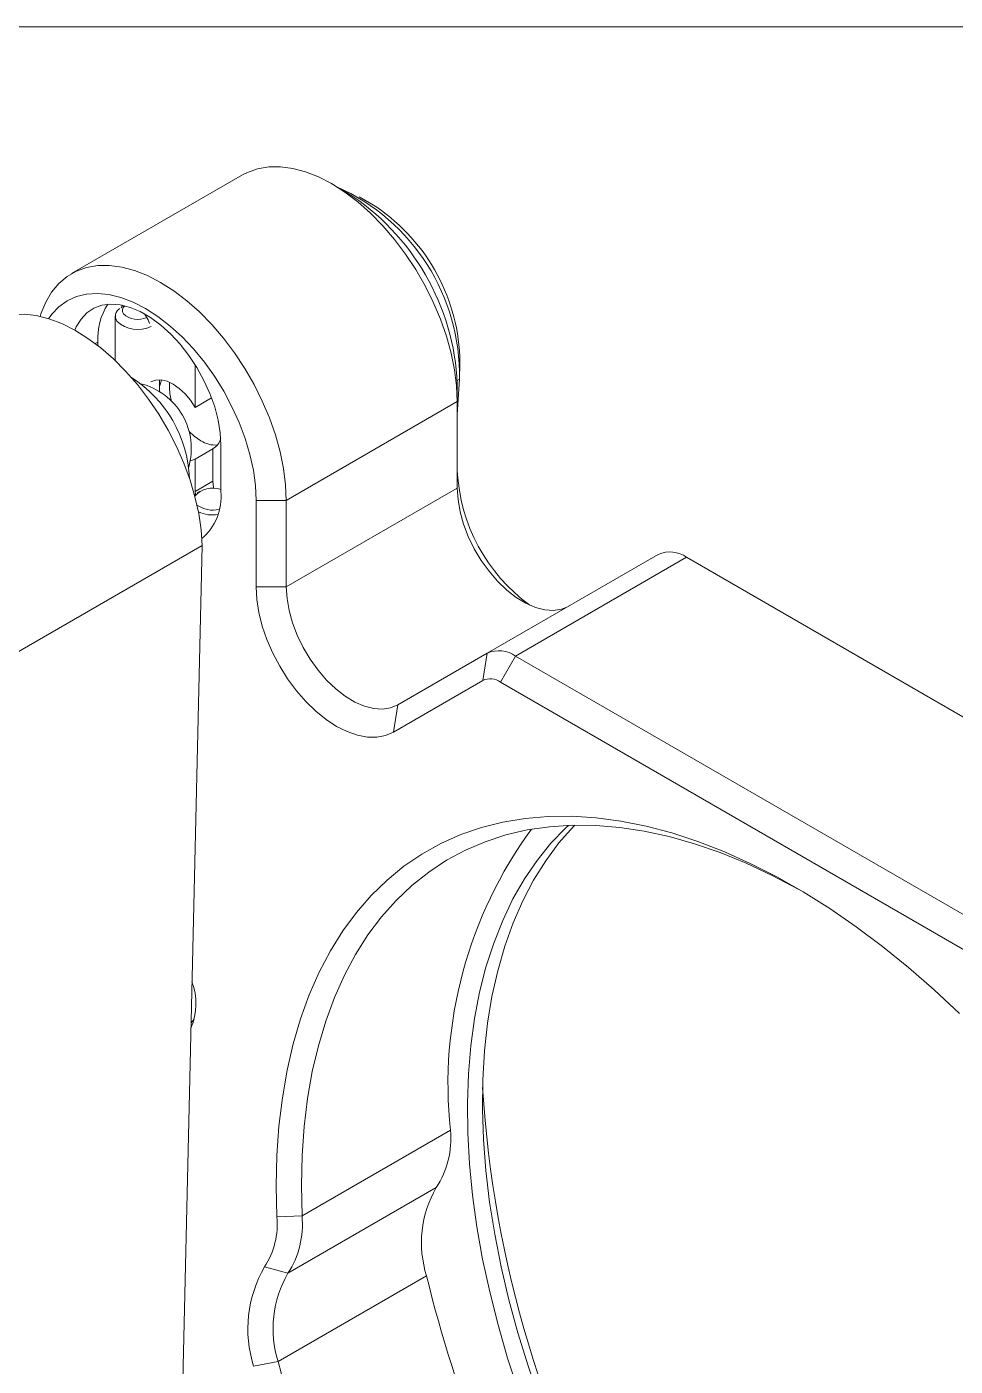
# Model space of a CAD drawing. Header units: inches. Extents: x 0.1 to 10.9, y 0 to 8.5.
# Drawn here: x 9.487 to 10.14, y 7.51 to 8.451 of the extents above; entities that cross this region are included whole.
import ezdxf

# ---------------------------------------------------------------- set-up
doc = ezdxf.new("R2010")
doc.units = ezdxf.units.IN
doc.header["$MEASUREMENT"] = 0

msp = doc.modelspace()

# ---------------------------------------------------------------- linework, layer by layer
at = {"color": 7, "linetype": 'Continuous', "lineweight": 0}
for p, q in [((0.06218, 8.45061), (10.94446, 8.45061)), ((9.6387, 8.34658), (9.51849, 8.27718)), ((9.71182, 8.33426), (9.70121, 8.34038)), ((9.72949, 8.32609), (9.72065, 8.33119)), ((9.5544, 8.25492), (9.55325, 8.25324)), ((9.55554, 8.25466), (9.55464, 8.25414)), ((9.5491, 8.24721), (9.5491, 8.21603)), ((9.5368, 8.22914), (9.5368, 8.22665)), ((9.79135, 8.20873), (9.79135, 8.21893)), ((9.60538, 8.2131), (9.60538, 8.18317)), ((9.58035, 8.19424), (9.58035, 8.20255)), ((9.78959, 8.17832), (9.79117, 8.203)), ((9.78959, 8.18729), (9.78959, 8.19954)), ((9.61691, 8.18982), (9.60538, 8.18317)), ((9.78959, 8.18729), (9.66938, 8.1179)), ((9.78959, 8.12646), (9.78959, 8.18729)), ((9.61776, 8.15407), (9.60538, 8.14693)), ((9.61776, 8.15407), (9.61776, 8.13136)), ((9.62342, 8.15668), (9.62342, 8.12402)), ((9.60538, 8.14693), (9.60538, 8.12422)), ((9.61776, 8.13136), (9.60538, 8.12422)), ((9.60479, 8.12185), (9.60529, 8.12224)), ((9.60538, 8.12422), (9.6055, 8.12235)), ((9.6083, 8.12407), (9.60681, 8.12321)), ((9.78959, 8.12646), (9.66938, 8.05707)), ((9.64816, 8.05707), (9.64816, 8.1179)), ((9.64816, 8.1179), (9.66938, 8.1179)), ((9.66938, 8.1179), (9.66938, 8.05707)), ((9.47755, 8.00971), (9.61013, 8.08625)), ((9.59403, 7.38561), (9.61013, 8.08625)), ((9.93081, 8.07987), (9.8106, 8.01048)), ((9.95081, 8.07789), (9.8306, 8.0085)), ((10.33972, 7.85338), (9.95081, 8.07789)), ((9.64816, 8.05707), (9.66938, 8.05707)), ((9.74784, 7.97424), (9.8106, 8.01048)), ((9.80749, 7.99136), (9.8106, 8.01048)), ((9.81999, 7.99013), (9.8306, 8.0085)), ((9.8306, 8.0085), (10.21951, 7.78399)), ((9.80749, 7.99136), (9.74473, 7.95513)), ((10.2089, 7.76562), (9.81999, 7.99013)), ((9.74473, 7.95513), (9.74784, 7.97424)), ((9.60242, 7.75088), (9.60461, 7.75349)), ((9.68044, 7.61512), (9.78474, 7.67533)), ((9.77483, 7.63506), (9.67053, 7.57485)), ((9.66277, 7.6146), (9.68044, 7.61512)), ((9.65411, 7.57936), (9.67053, 7.57485)), ((9.76799, 7.57303), (9.6637, 7.51282)), ((9.64641, 7.50957), (9.6637, 7.51282))]:
    msp.add_line(p, q, dxfattribs=at)
at = {"color": 8, "linetype": 'Continuous', "lineweight": 0}
for p, q in [((9.5368, 8.22914), (9.53494, 8.22807)), ((9.79117, 8.203), (9.78956, 8.20206))]:
    msp.add_line(p, q, dxfattribs=at)
at = {"color": 7, "linetype": 'Continuous', "lineweight": 0, "flags": 128}
for points in [[(9.78959, 8.18729), (9.7891, 8.19824), (9.78765, 8.20963), (9.78526, 8.22133), (9.78194, 8.23322), (9.77774, 8.24516), (9.77271, 8.25703), (9.76688, 8.2687), (9.76034, 8.28003), (9.75315, 8.2909), (9.74539, 8.3012), (9.73715, 8.31081), (9.72851, 8.31962), (9.71957, 8.32755), (9.71044, 8.3345), (9.7012, 8.34039), (9.69196, 8.34516), (9.68282, 8.34877), (9.67388, 8.35116), (9.66525, 8.35232), (9.657, 8.35223), (9.64924, 8.35089), (9.64205, 8.34831), (9.6387, 8.34658)], [(9.49634, 8.24717), (9.49693, 8.24899), (9.50024, 8.25705), (9.50444, 8.26415), (9.50948, 8.2702), (9.5153, 8.27514), (9.52185, 8.27892), (9.52904, 8.28149), (9.5368, 8.28283), (9.54504, 8.28292), (9.55368, 8.28177), (9.56261, 8.27937), (9.57175, 8.27577), (9.58099, 8.27099), (9.59023, 8.2651), (9.59937, 8.25815), (9.6083, 8.25023), (9.61694, 8.24141), (9.62518, 8.23181), (9.63294, 8.22151), (9.64013, 8.21063), (9.64668, 8.1993), (9.6525, 8.18764), (9.65754, 8.17577), (9.66174, 8.16383), (9.66505, 8.15194), (9.66745, 8.14024), (9.66889, 8.12885), (9.66938, 8.1179)], [(9.64816, 8.1179), (9.64768, 8.12824), (9.64621, 8.13901), (9.6438, 8.15009), (9.64046, 8.16132), (9.63624, 8.17257), (9.6312, 8.1837), (9.62538, 8.19456), (9.61888, 8.20503), (9.61177, 8.21497), (9.60413, 8.22424), (9.59607, 8.23275), (9.58769, 8.24038), (9.57909, 8.24703), (9.57038, 8.25262), (9.56167, 8.25708), (9.55308, 8.26036), (9.54469, 8.26241), (9.53663, 8.26321), (9.529, 8.26274), (9.52189, 8.26102), (9.51538, 8.25807), (9.50957, 8.25391), (9.50452, 8.24861), (9.5023, 8.24554)], [(9.62342, 8.15668), (9.62292, 8.16531), (9.62145, 8.17434), (9.61903, 8.18362), (9.6157, 8.19296), (9.61152, 8.2022), (9.60658, 8.21116), (9.60097, 8.21968), (9.59478, 8.22759), (9.58814, 8.23475), (9.58117, 8.24103), (9.574, 8.24631), (9.56676, 8.25049), (9.55959, 8.25349), (9.55262, 8.25526), (9.54598, 8.25576), (9.5398, 8.25499), (9.53419, 8.25295), (9.52924, 8.2497), (9.52507, 8.24528), (9.52174, 8.23978), (9.5207, 8.23741)], [(9.61013, 8.08625), (9.60943, 8.09722), (9.60778, 8.1086), (9.6052, 8.12026), (9.60173, 8.13208), (9.59739, 8.14392), (9.59224, 8.15567), (9.58632, 8.16719), (9.57971, 8.17836), (9.57248, 8.18906), (9.5647, 8.19918), (9.55645, 8.2086), (9.54783, 8.21722), (9.53894, 8.22495), (9.52985, 8.23171), (9.52068, 8.23743), (9.51152, 8.24204), (9.50247, 8.24548), (9.49363, 8.24774), (9.48509, 8.24878), (9.47695, 8.24858), (9.46929, 8.24716), (9.4622, 8.24453), (9.45927, 8.24299)], [(9.57323, 8.24207), (9.57218, 8.24473), (9.56979, 8.24888)], [(9.60538, 8.18317), (9.60204, 8.18824), (9.59824, 8.19277), (9.59412, 8.19659), (9.58983, 8.19954), (9.58554, 8.20154), (9.58142, 8.20248), (9.57761, 8.20234), (9.57427, 8.20113)], [(9.58167, 8.20245), (9.58054, 8.19869), (9.58035, 8.19758)], [(9.60106, 8.16631), (9.60468, 8.16295), (9.60927, 8.15974)], [(9.6018, 8.14567), (9.60204, 8.14571), (9.60538, 8.14693)], [(9.61776, 8.13136), (9.6183, 8.12714), (9.61853, 8.12627)], [(9.86765, 8.04341), (9.86293, 8.04149), (9.85721, 8.04061), (9.85103, 8.04102), (9.84451, 8.0427), (9.8378, 8.04562), (9.83104, 8.04971), (9.82438, 8.05489), (9.81796, 8.06105), (9.81192, 8.06805), (9.80639, 8.07573), (9.80149, 8.08395), (9.79733, 8.0925), (9.794, 8.10122), (9.79157, 8.10991), (9.79008, 8.11839), (9.78959, 8.12646)], [(9.74473, 7.95513), (9.73917, 7.95271), (9.73302, 7.95151), (9.72638, 7.95156), (9.71937, 7.95286), (9.71212, 7.95539), (9.70473, 7.95909), (9.69735, 7.96391), (9.69009, 7.96977), (9.68308, 7.97656), (9.67645, 7.98417), (9.6703, 7.99247), (9.66473, 8.00131), (9.65985, 8.01055), (9.65574, 8.02003), (9.65247, 8.02958), (9.65009, 8.03905), (9.64865, 8.04826), (9.64816, 8.05707)], [(9.66938, 8.05707), (9.66988, 8.04899), (9.67136, 8.04052), (9.67379, 8.03183), (9.67712, 8.02311), (9.68128, 8.01455), (9.68618, 8.00634), (9.69171, 7.99865), (9.69775, 7.99165), (9.70417, 7.9855), (9.71083, 7.98032), (9.71759, 7.97622), (9.72431, 7.9733), (9.73082, 7.97162), (9.737, 7.97122), (9.74272, 7.9721), (9.74784, 7.97424)], [(9.66277, 7.6146), (9.66231, 7.63639), (9.6628, 7.65763), (9.66424, 7.67827), (9.66663, 7.69824), (9.66996, 7.7175), (9.67423, 7.736), (9.67943, 7.75368), (9.68553, 7.7705), (9.69253, 7.78642), (9.7004, 7.80139), (9.70913, 7.81538), (9.71868, 7.82835), (9.72905, 7.84027), (9.7402, 7.85109), (9.75209, 7.86081), (9.76471, 7.86938), (9.77801, 7.87679), (9.79196, 7.88302), (9.80653, 7.88805), (9.82168, 7.89186), (9.83736, 7.89446), (9.85354, 7.89583), (9.87017, 7.89596), (9.88721, 7.89487), (9.90461, 7.89254), (9.92234, 7.88899), (9.94034, 7.88423), (9.95856, 7.87826), (9.97696, 7.87111), (9.9955, 7.86279), (10.01411, 7.85333), (10.03275, 7.84274), (10.05138, 7.83107), (10.06995, 7.81833), (10.0884, 7.80456), (10.10668, 7.7898), (10.12476, 7.77408), (10.14258, 7.75746)], [(10.03097, 7.8438), (10.02931, 7.84473), (10.01094, 7.85443), (9.99263, 7.863), (9.97444, 7.8704), (9.95641, 7.87663), (9.93859, 7.88167), (9.92103, 7.8855), (9.90378, 7.88811), (9.88688, 7.8895), (9.87037, 7.88966), (9.85431, 7.8886), (9.83873, 7.8863), (9.82368, 7.88279), (9.8092, 7.87807), (9.79532, 7.87214), (9.78209, 7.86504), (9.76953, 7.85678), (9.75769, 7.84737), (9.74658, 7.83685), (9.73626, 7.82525), (9.72673, 7.81258), (9.71803, 7.7989), (9.71018, 7.78423), (9.7032, 7.76861), (9.69711, 7.75209), (9.69192, 7.73471), (9.68766, 7.71652), (9.68432, 7.69756), (9.68193, 7.67788), (9.68048, 7.65755), (9.67998, 7.63661), (9.68044, 7.61512)], [(9.83261, 7.49193), (9.82497, 7.5153), (9.81821, 7.53859), (9.81234, 7.56176), (9.80739, 7.58473), (9.80336, 7.60744), (9.80027, 7.62982), (9.79812, 7.65182), (9.79693, 7.67338), (9.79669, 7.69442), (9.7974, 7.7149), (9.79907, 7.73475), (9.80169, 7.75393), (9.80526, 7.77237), (9.80975, 7.79003), (9.81516, 7.80685), (9.82148, 7.8228), (9.82868, 7.83782), (9.83675, 7.85188), (9.84567, 7.86493), (9.8554, 7.87694), (9.86593, 7.88788), (9.86773, 7.88957)], [(9.84736, 7.48637), (9.83929, 7.50974), (9.83209, 7.53308), (9.82577, 7.55632), (9.82036, 7.5794), (9.81586, 7.60224), (9.8123, 7.6248), (9.80968, 7.647), (9.80801, 7.66878), (9.80729, 7.69009), (9.80753, 7.71085), (9.80873, 7.73103), (9.81087, 7.75055), (9.81396, 7.76936), (9.81799, 7.78742), (9.82295, 7.80467), (9.82881, 7.82106), (9.83558, 7.83655), (9.84322, 7.8511), (9.85171, 7.86466), (9.86104, 7.87719), (9.87117, 7.88867), (9.87218, 7.88971)]]:
    msp.add_lwpolyline(points, dxfattribs=at)
at = {"color": 7, "linetype": 'Continuous', "lineweight": 0}
for centre, radius, start, end in [((9.64569, 8.20533), 0.1455, 359.07965, 65.96928), ((9.62155, 8.19234), 0.16819, 2.45382, 57.5408), ((9.65769, 8.2132), 0.13378, 2.45281, 57.54181), ((9.58252, 8.2311), 0.04576, 147.56825, 182.45825), ((9.55824, 8.25133), 0.00409, 126.87506, 215.69034), ((9.55555, 8.24727), 0.00633, 119.5435, 213.83238), ((9.56493, 8.25912), 0.02123, 226.41452, 296.3976), ((9.56491, 8.25969), 0.01468, 227.09158, 295.77736), ((9.5136, 8.13002), 0.08773, 2.26979, 57.72483), ((9.55574, 8.15435), 0.04688, 343.83513, 76.1595), ((9.62188, 8.19791), 0.03468, 175.16718, 197.26597), ((9.61926, 8.17506), 0.01829, 236.91871, 275.32695), ((9.61105, 8.16489), 0.01273, 301.78515, 343.67051), ((9.91378, 8.14477), 0.12434, 182.79625, 233.92914), ((9.61758, 8.1097), 0.01684, 69.73575, 138.18814), ((9.58495, 8.12047), 0.03863, 310.30949, 5.27532), ((9.61754, 8.12973), 0.0187, 234.04333, 284.36927), ((9.61753, 8.13196), 0.02435, 245.84696, 278.75928), ((9.93909, 8.06154), 0.02012, 54.38244, 114.31006), ((9.81888, 7.99214), 0.02012, 54.38244, 114.31006), ((9.81267, 7.97991), 0.01257, 54.38244, 114.31006), ((10.08632, 7.70754), 0.30329, 143.75989, 186.09671), ((9.5626, 7.76439), 0.0433, 336.60561, 20.76186), ((10.59335, 7.75317), 0.78743, 183.4823, 236.51233), ((9.72174, 7.66947), 0.06327, 327.05165, 5.30979), ((9.84159, 7.59631), 0.07719, 149.86382, 197.55562), ((9.60765, 7.60947), 0.05536, 327.05165, 5.30979), ((9.61744, 7.60926), 0.06327, 327.05165, 5.30979), ((9.7292, 7.53577), 0.08684, 149.86382, 197.55562), ((9.73729, 7.5361), 0.07719, 149.86382, 197.55562), ((10.65185, 7.78694), 0.90937, 193.60547, 226.39453), ((10.54755, 7.72673), 0.90937, 193.60543, 226.39457)]:
    msp.add_arc(centre, radius, start, end, dxfattribs=at)

doc.saveas('drawing.dxf')
